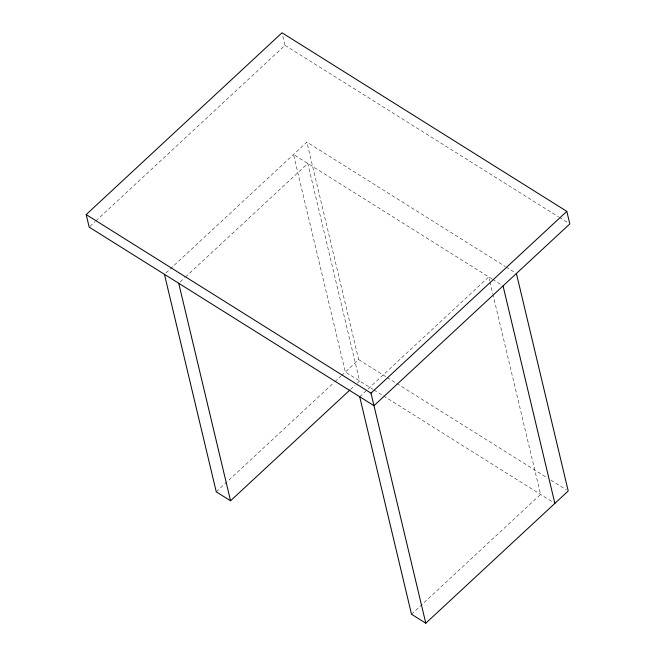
<?xml version="1.0" encoding="UTF-8"?>
<svg xmlns="http://www.w3.org/2000/svg" width="656" height="656" viewBox="0 0 656 656"><rect width="100%" height="100%" fill="white"/><g stroke="black" fill="none" stroke-linecap="round" stroke-linejoin="round"><path stroke-width="0.49" stroke-dasharray="3.28 2.46" d="M89.929 226.435L95.186 221.564M95.932 220.867L285.007 45.346L282.474 34.727M165.943 272.929L306.86 142.114L505.145 266.426M180.228 281.883L184.73 277.701M185.484 277.004L307.795 163.467L359.611 380.972L355.864 384.457M216.259 491.828L334.068 382.464M334.822 381.767L340.825 376.191M341.579 375.494L358.676 359.619L306.86 142.114M350.607 389.328L355.109 385.154M359.701 396.732L488.761 276.922L489.712 280.899M411.517 614.246L540.577 494.427L493.025 294.798M285.007 45.346L558.518 216.833M559.388 217.374L568.071 222.819M506.014 266.976L514.673 272.404M492.123 279.03L293.511 154.504L345.327 372.018L373.034 389.385M492.656 279.366L502.209 285.352M358.676 359.619L386.384 376.995M387.253 377.536L395.912 382.965M396.773 383.506L547.44 477.962M550.901 480.135L566.489 489.909M373.904 389.926L382.563 395.355M383.424 395.896L553.188 502.332M489.95 281.891L492.787 293.806"/><path stroke-width="0.98" d="M86.19 214.586L282.014 32.8L566.817 211.363L569.81 223.909L373.986 405.695L89.183 227.132L86.19 214.586L370.993 393.141L425.801 623.2L568.219 490.991L516.403 273.486M164.443 274.323L216.259 491.828L230.551 500.782L349.861 390.025M370.993 393.141L566.817 211.363M425.801 623.2L411.517 614.246L359.701 396.732M503.054 285.885L554.869 503.39M178.727 283.277L230.551 500.782"/></g></svg>
